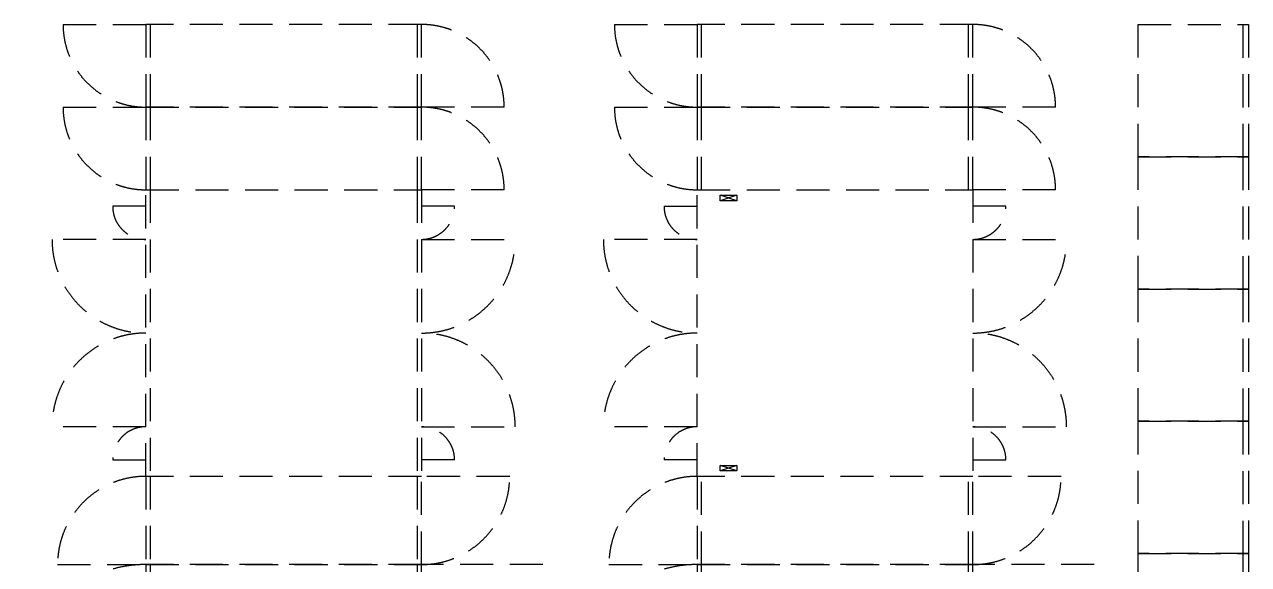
# Model space of a CAD drawing. Header units: millimetres. Extents: x -95754 to 177808, y 34455 to 150605.
# Drawn here: x 144954 to 156054, y 137605 to 142505 of the extents above; entities that cross this region are included whole.
import ezdxf

# ---------------------------------------------------------------- set-up
doc = ezdxf.new("R2010")
doc.units = ezdxf.units.MM
doc.header["$LTSCALE"] = 300
doc.linetypes.add('H1', pattern=[1.5, 1, -0.5])
doc.layers.add('------00 Switch Gear', color=8, linetype='Continuous')
doc.layers.add('A-ETC-전기', color=253, linetype='H1')

# ---------------------------------------------------------------- blocks, each defined once
blk = doc.blocks.new('750X2500')
at = {"layer": 'A-ETC-전기'}
for p, q in [((-3250, 750), (-2458, 750)), ((-2460, 750), (-2460, 0)), ((-40, 750), (-40, 0)), ((750, 0), (-42, 0))]:
    blk.add_line(p, q, dxfattribs=at)
blk.add_lwpolyline([(-2500, 750), (-2500, 0), (0, 0), (0, 750)], close=True, dxfattribs=at)
for centre, start, end in [((-2500, 750), 180, 270), ((0, 0), 0, 90)]:
    blk.add_arc(centre, 750, start, end, dxfattribs=at)
blk = doc.blocks.new('800X2500')
at = {"layer": 'A-ETC-전기'}
for p, q in [((-2460, 800), (-2460, 0)), ((800, 800), (-42, 800)), ((-40, 800), (-40, 0)), ((-3300, 0), (-2458, 0))]:
    blk.add_line(p, q, dxfattribs=at)
blk.add_lwpolyline([(-2500, 800), (-2500, 0), (0, 0), (0, 800)], close=True, dxfattribs=at)
for centre, start, end in [((-2500, 0), 90, 180), ((0, 800), 270, 0)]:
    blk.add_arc(centre, 800, start, end, dxfattribs=at)
blk = doc.blocks.new('1100X2500')
at = {"layer": 'A-ETC-전기'}
for p, q in [((-2460, 1100), (-2460, 0)), ((1100, 1100), (-42, 1100)), ((-40, 1100), (-40, 0)), ((-3600, 0), (-2458, 0))]:
    blk.add_line(p, q, dxfattribs=at)
at = {"layer": 'A-ETC-전기', "elevation": 0}
blk.add_lwpolyline([(-2500, 1100), (-2500, 0), (0, 0), (0, 1100)], close=True, dxfattribs=at)
at = {"layer": 'A-ETC-전기'}
for centre, start, end in [((-2500, 0), 90, 180), ((0, 1100), 270, 0)]:
    blk.add_arc(centre, 1100, start, end, dxfattribs=at)
blk = doc.blocks.new('UPS 600kV')
at = {"layer": 'A-ETC-전기'}
blk.add_line((800, 850), (-402, 850), dxfattribs=at)
blk.add_lwpolyline([(798, -100), (-402, -100), (-402, 900), (798, 900)], close=True, dxfattribs=at)

msp = doc.modelspace()

# ---------------------------------------------------------------- linework, layer by layer
at = {"layer": 'A-ETC-전기'}
for p, q in [((146093.6, 141005), (146093.6, 138405)), ((148513.6, 141005), (148513.6, 138405)), ((151413.6, 140905), (151263.6, 140955)), ((151413.6, 140955), (151263.6, 140905)), ((146053.6, 140855), (145753.6, 140855)), ((148853.6, 140855), (148553.6, 140855)), ((150753.6, 140855), (151053.6, 140855)), ((153853.6, 140855), (153553.6, 140855)), ((146053.6, 140555), (145203.6, 140555)), ((148553.6, 140555), (149403.6, 140555)), ((151053.6, 140555), (150203.6, 140555)), ((153553.6, 140555), (154403.6, 140555)), ((146053.6, 138855), (145203.6, 138855)), ((148553.6, 138855), (149403.6, 138855)), ((151053.6, 138855), (150203.6, 138855)), ((153553.6, 138855), (154403.6, 138855)), ((145753.6, 138555), (146053.6, 138555)), ((148853.6, 138555), (148553.6, 138555)), ((151053.6, 138555), (150753.6, 138555)), ((153553.6, 138555), (153853.6, 138555)), ((151413.6, 138455), (151263.6, 138505)), ((151413.6, 138505), (151263.6, 138455))]:
    msp.add_line(p, q, dxfattribs=at)
at = {"layer": 'A-ETC-전기', "elevation": 0}
for points in [[(148553.6, 141005), (148553.6, 138405), (146053.6, 138405), (146053.6, 141005)], [(151053.6, 138405), (151053.6, 141005), (153553.6, 141005), (153553.6, 138405)], [(151263.6, 140905), (151263.6, 140955), (151413.6, 140955), (151413.6, 140905)], [(151263.6, 138455), (151263.6, 138505), (151413.6, 138505), (151413.6, 138455)]]:
    msp.add_lwpolyline(points, close=True, dxfattribs=at)
at = {"layer": 'A-ETC-전기'}
for centre, radius, start, end in [((146053.6, 140855), 300, 180, 270), ((148553.6, 140855), 300, 270, 0), ((151053.6, 140855), 300, 180, 270), ((153553.6, 140855), 300, 270, 0), ((146053.6, 140555), 850, 180, 270), ((148553.6, 140555), 850, 270, 0), ((151053.6, 140555), 850, 180, 270), ((153553.6, 140555), 850, 270, 0), ((146053.6, 138855), 850, 90, 180), ((148553.6, 138855), 850, 0, 90), ((151053.6, 138855), 850, 90, 180), ((153553.6, 138855), 850, 0, 90), ((146053.6, 138555), 300, 90, 180), ((148553.6, 138555), 300, 0, 90), ((151053.6, 138555), 300, 90, 180), ((153553.6, 138555), 300, 0, 90)]:
    msp.add_arc(centre, radius, start, end, dxfattribs=at)

# ---------------------------------------------------------------- block references
at = {"layer": '------00 Switch Gear'}
for name, p, rotation in [('UPS 600kV', (155153.6, 142102.6), 270), ('UPS 600kV', (155153.6, 140902.6), 270), ('UPS 600kV', (155153.6, 139702.6), 270), ('UPS 600kV', (155153.6, 138502.6), 270), ('800X2500', (151053.6, 138405), 180), ('UPS 600kV', (155153.6, 137302.6), 270), ('1100X2500', (151053.6, 137605), 180)]:
    msp.add_blockref(name, p, dxfattribs=dict(at, rotation=rotation))
for name, p in [('800X2500', (148553.6, 137605)), ('1100X2500', (148553.6, 136505))]:
    msp.add_blockref(name, p, dxfattribs=at)
at = {"layer": 'A-ETC-전기'}
for p in [(148553.6, 141755), (148553.6, 141005)]:
    msp.add_blockref('750X2500', p, dxfattribs=at)
at = {"layer": 'A-ETC-전기', "rotation": 180}
for p in [(151053.6, 142505), (151053.6, 141755)]:
    msp.add_blockref('750X2500', p, dxfattribs=at)

doc.saveas('drawing.dxf')
